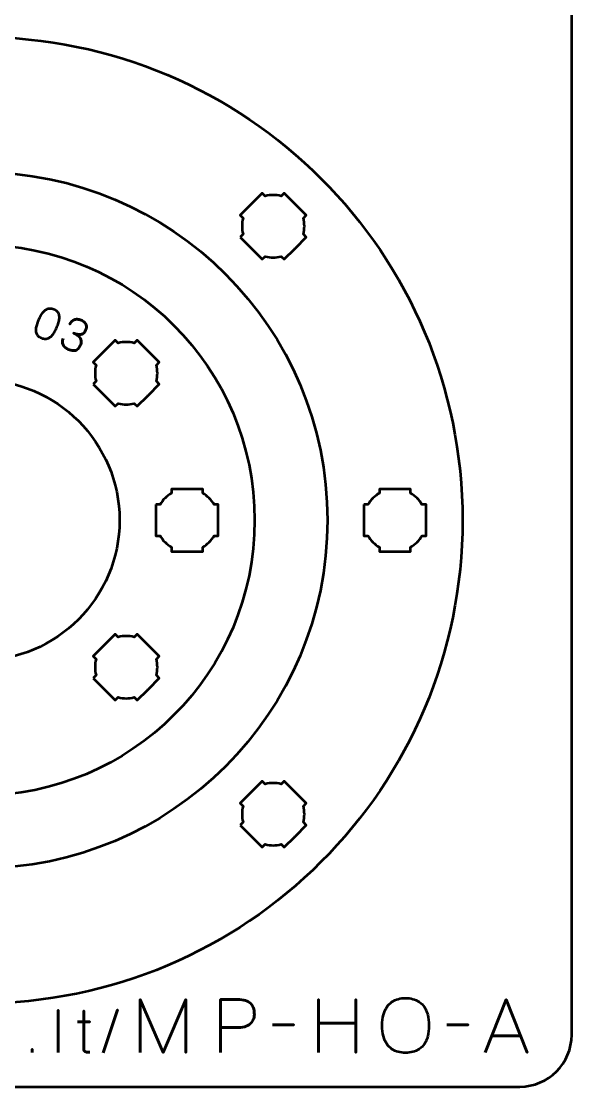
# Model space of a CAD drawing. Header units: centimetres. Extents: x -21 to 0, y -29.7 to 0.
# Drawn here: x -5.3 to 0, y -29.7 to -19.45 of the extents above; entities that cross this region are included whole.
import ezdxf

# ---------------------------------------------------------------- set-up
doc = ezdxf.new("R2010")
doc.units = ezdxf.units.CM
doc.header["$MEASUREMENT"] = 0
doc.layers.add('Layer 1', color=7, linetype='Continuous')

msp = doc.modelspace()

# ---------------------------------------------------------------- linework, layer by layer
at = {"layer": 'Layer 1', "color": 3, "lineweight": 53}
for major_axis in [(0, 4.65), (0, 3.35), (0, 2.65), (0, 1.35)]:
    msp.add_ellipse((-5.7, -24.25), major_axis=major_axis, ratio=1, dxfattribs=at)
at = {"layer": 'Layer 1', "color": 1, "lineweight": 53}
msp.add_open_spline([(-21.00003, -29.19995), (-21.00003, -29.19995), (-21.00003, -9.49992), (-21.00003, -9.49992), (-21.00003, -9.49992), (-21.00003, -9.41709), (-20.93286, -9.34992), (-20.85003, -9.34992), (-20.85003, -9.34992), (-20.7672, -9.34992), (-20.70003, -9.28275), (-20.70003, -9.19992), (-20.70003, -9.19992), (-20.70003, -9.11709), (-20.7672, -9.04992), (-20.85003, -9.04992), (-20.85003, -9.04992), (-20.93286, -9.04992), (-21.00003, -8.98275), (-21.00003, -8.89992), (-21.00003, -8.89992), (-21.00003, -8.81709), (-20.93286, -8.74992), (-20.85003, -8.74992), (-20.85003, -8.74992), (-20.7672, -8.74992), (-20.70003, -8.68275), (-20.70003, -8.59992), (-20.70003, -8.59992), (-20.70003, -8.51709), (-20.7672, -8.44992), (-20.85003, -8.44992), (-20.85003, -8.44992), (-20.93286, -8.44992), (-21.00003, -8.38275), (-21.00003, -8.29992), (-21.00003, -8.29992), (-21.00003, -8.21709), (-20.93286, -8.14992), (-20.85003, -8.14992), (-20.85003, -8.14992), (-20.7672, -8.14992), (-20.70003, -8.08275), (-20.70003, -7.99992), (-20.70003, -7.99992), (-20.70003, -7.91709), (-20.7672, -7.84992), (-20.85003, -7.84992), (-20.85003, -7.84992), (-20.93286, -7.84992), (-21.00003, -7.78275), (-21.00003, -7.69992), (-21.00003, -7.69992), (-21.00003, -7.61709), (-20.93286, -7.54992), (-20.85003, -7.54992), (-20.85003, -7.54992), (-20.7672, -7.54992), (-20.70003, -7.48275), (-20.70003, -7.39992), (-20.70003, -7.39992), (-20.70003, -7.31709), (-20.7672, -7.24992), (-20.85003, -7.24992), (-20.85003, -7.24992), (-20.93286, -7.24992), (-21.00003, -7.18275), (-21.00003, -7.09992), (-21.00003, -7.09992), (-21.00003, -7.01709), (-20.93286, -6.94992), (-20.85003, -6.94992), (-20.85003, -6.94992), (-20.7672, -6.94992), (-20.70003, -6.88275), (-20.70003, -6.79992), (-20.70003, -6.79992), (-20.70003, -6.71709), (-20.7672, -6.64992), (-20.85003, -6.64992), (-20.85003, -6.64992), (-20.93286, -6.64992), (-21.00003, -6.58275), (-21.00003, -6.49992), (-21.00003, -6.49992), (-21.00003, -6.41709), (-20.93286, -6.34992), (-20.85003, -6.34992), (-20.85003, -6.34992), (-20.7672, -6.34992), (-20.70003, -6.28275), (-20.70003, -6.19992), (-20.70003, -6.19992), (-20.70003, -6.11709), (-20.7672, -6.04992), (-20.85003, -6.04992), (-20.85003, -6.04992), (-20.93286, -6.04992), (-21.00003, -5.98275), (-21.00003, -5.89992), (-21.00003, -5.89992), (-21.00003, -5.81709), (-20.93286, -5.74992), (-20.85003, -5.74992), (-20.85003, -5.74992), (-20.7672, -5.74992), (-20.70003, -5.68275), (-20.70003, -5.59992), (-20.70003, -5.59992), (-20.70003, -5.51709), (-20.7672, -5.44992), (-20.85003, -5.44992), (-20.85003, -5.44992), (-20.93286, -5.44992), (-21.00003, -5.38275), (-21.00003, -5.29992), (-21.00003, -5.29992), (-21.00003, -5.21709), (-20.93286, -5.14992), (-20.85003, -5.14992), (-20.85003, -5.14992), (-20.7672, -5.14992), (-20.70003, -5.08275), (-20.70003, -4.99992), (-20.70003, -4.99992), (-20.70003, -4.91709), (-20.7672, -4.84992), (-20.85003, -4.84992), (-20.85003, -4.84992), (-20.93286, -4.84992), (-21.00003, -4.78275), (-21.00003, -4.69992), (-21.00003, -4.69992), (-21.00003, -4.61709), (-20.93286, -4.54992), (-20.85003, -4.54992), (-20.85003, -4.54992), (-20.7672, -4.54992), (-20.70003, -4.48275), (-20.70003, -4.39992), (-20.70003, -4.39992), (-20.70003, -4.31709), (-20.7672, -4.24992), (-20.85003, -4.24992), (-20.85003, -4.24992), (-20.93286, -4.24992), (-21.00003, -4.18275), (-21.00003, -4.09992), (-21.00003, -4.09992), (-21.00003, -4.01709), (-20.93286, -3.94992), (-20.85003, -3.94992), (-20.85003, -3.94992), (-20.7672, -3.94992), (-20.70003, -3.88275), (-20.70003, -3.79992), (-20.70003, -3.79992), (-20.70003, -3.71709), (-20.7672, -3.64992), (-20.85003, -3.64992), (-20.85003, -3.64992), (-20.93286, -3.64992), (-21.00003, -3.58275), (-21.00003, -3.49992), (-21.00003, -3.49992), (-21.00003, -3.41709), (-20.93286, -3.34992), (-20.85003, -3.34992), (-20.85003, -3.34992), (-20.7672, -3.34992), (-20.70003, -3.28275), (-20.70003, -3.19992), (-20.70003, -3.19992), (-20.70003, -3.11709), (-20.7672, -3.04992), (-20.85003, -3.04992), (-20.85003, -3.04992), (-20.93286, -3.04992), (-21.00003, -2.98275), (-21.00003, -2.89992), (-21.00003, -2.89992), (-21.00003, -2.81709), (-20.93286, -2.74992), (-20.85003, -2.74992), (-20.85003, -2.74992), (-20.7672, -2.74992), (-20.70003, -2.68275), (-20.70003, -2.59992), (-20.70003, -2.59992), (-20.70003, -2.51709), (-20.7672, -2.44992), (-20.85003, -2.44992), (-20.85003, -2.44992), (-20.93286, -2.44992), (-21.00003, -2.38275), (-21.00003, -2.29992), (-21.00003, -2.29992), (-21.00003, -2.21709), (-20.93286, -2.14992), (-20.85003, -2.14992), (-20.85003, -2.14992), (-20.7672, -2.14992), (-20.70003, -2.08275), (-20.70003, -1.99992), (-20.70003, -1.99992), (-20.70003, -1.91709), (-20.7672, -1.84992), (-20.85003, -1.84992), (-20.85003, -1.84992), (-20.93286, -1.84992), (-21.00003, -1.78275), (-21.00003, -1.69992), (-21.00003, -1.69992), (-21.00003, -1.61709), (-20.93286, -1.54992), (-20.85003, -1.54992), (-20.85003, -1.54992), (-20.7672, -1.54992), (-20.70003, -1.48275), (-20.70003, -1.39992), (-20.70003, -1.39992), (-20.70003, -1.31709), (-20.7672, -1.24992), (-20.85003, -1.24992), (-20.85003, -1.24992), (-20.93286, -1.24992), (-21.00003, -1.18275), (-21.00003, -1.09992), (-21.00003, -1.09992), (-21.00003, -1.09992), (-21.00003, -0.49992), (-21.00003, -0.49992), (-21.00003, -0.49992), (-21.00003, -0.22295), (-20.77694, 0.00004), (-20.49994, 0.00004), (-20.49994, 0.00004), (-20.49994, 0.00004), (-0.50008, 0.00004), (-0.50008, 0.00004), (-0.50008, 0.00004), (-0.22294, 0.00004), (0.00002, -0.22295), (0.00002, -0.49992), (0.00002, -0.49992), (0.00002, -0.49992), (0.00002, -29.19995), (0.00002, -29.19995), (0.00002, -29.19995), (0.00002, -29.47695), (-0.22294, -29.70004), (-0.50008, -29.70004), (-0.50008, -29.70004), (-0.50008, -29.70004), (-20.49994, -29.70004), (-20.49994, -29.70004), (-20.49994, -29.70004), (-20.77694, -29.70004), (-21.00003, -29.47695), (-21.00003, -29.19995)], degree=3, knots=[0, 0, 0, 0, 0.01538462, 0.01538462, 0.01538462, 0.01538462, 0.03076923, 0.03076923, 0.03076923, 0.03076923, 0.04615385, 0.04615385, 0.04615385, 0.04615385, 0.06153846, 0.06153846, 0.06153846, 0.06153846, 0.07692308, 0.07692308, 0.07692308, 0.07692308, 0.09230769, 0.09230769, 0.09230769, 0.09230769, 0.10769231, 0.10769231, 0.10769231, 0.10769231, 0.12307692, 0.12307692, 0.12307692, 0.12307692, 0.13846154, 0.13846154, 0.13846154, 0.13846154, 0.15384615, 0.15384615, 0.15384615, 0.15384615, 0.16923077, 0.16923077, 0.16923077, 0.16923077, 0.18461538, 0.18461538, 0.18461538, 0.18461538, 0.2, 0.2, 0.2, 0.2, 0.21538462, 0.21538462, 0.21538462, 0.21538462, 0.23076923, 0.23076923, 0.23076923, 0.23076923, 0.24615385, 0.24615385, 0.24615385, 0.24615385, 0.26153846, 0.26153846, 0.26153846, 0.26153846, 0.27692308, 0.27692308, 0.27692308, 0.27692308, 0.29230769, 0.29230769, 0.29230769, 0.29230769, 0.30769231, 0.30769231, 0.30769231, 0.30769231, 0.32307692, 0.32307692, 0.32307692, 0.32307692, 0.33846154, 0.33846154, 0.33846154, 0.33846154, 0.35384615, 0.35384615, 0.35384615, 0.35384615, 0.36923077, 0.36923077, 0.36923077, 0.36923077, 0.38461538, 0.38461538, 0.38461538, 0.38461538, 0.4, 0.4, 0.4, 0.4, 0.41538462, 0.41538462, 0.41538462, 0.41538462, 0.43076923, 0.43076923, 0.43076923, 0.43076923, 0.44615385, 0.44615385, 0.44615385, 0.44615385, 0.46153846, 0.46153846, 0.46153846, 0.46153846, 0.47692308, 0.47692308, 0.47692308, 0.47692308, 0.49230769, 0.49230769, 0.49230769, 0.49230769, 0.50769231, 0.50769231, 0.50769231, 0.50769231, 0.52307692, 0.52307692, 0.52307692, 0.52307692, 0.53846154, 0.53846154, 0.53846154, 0.53846154, 0.55384615, 0.55384615, 0.55384615, 0.55384615, 0.56923077, 0.56923077, 0.56923077, 0.56923077, 0.58461538, 0.58461538, 0.58461538, 0.58461538, 0.6, 0.6, 0.6, 0.6, 0.61538462, 0.61538462, 0.61538462, 0.61538462, 0.63076923, 0.63076923, 0.63076923, 0.63076923, 0.64615385, 0.64615385, 0.64615385, 0.64615385, 0.66153846, 0.66153846, 0.66153846, 0.66153846, 0.67692308, 0.67692308, 0.67692308, 0.67692308, 0.69230769, 0.69230769, 0.69230769, 0.69230769, 0.70769231, 0.70769231, 0.70769231, 0.70769231, 0.72307692, 0.72307692, 0.72307692, 0.72307692, 0.73846154, 0.73846154, 0.73846154, 0.73846154, 0.75384615, 0.75384615, 0.75384615, 0.75384615, 0.76923077, 0.76923077, 0.76923077, 0.76923077, 0.78461538, 0.78461538, 0.78461538, 0.78461538, 0.8, 0.8, 0.8, 0.8, 0.81538462, 0.81538462, 0.81538462, 0.81538462, 0.83076923, 0.83076923, 0.83076923, 0.83076923, 0.84615385, 0.84615385, 0.84615385, 0.84615385, 0.86153846, 0.86153846, 0.86153846, 0.86153846, 0.87692308, 0.87692308, 0.87692308, 0.87692308, 0.89230769, 0.89230769, 0.89230769, 0.89230769, 0.90769231, 0.90769231, 0.90769231, 0.90769231, 0.92307692, 0.92307692, 0.92307692, 0.92307692, 0.93846154, 0.93846154, 0.93846154, 0.93846154, 0.95384615, 0.95384615, 0.95384615, 0.95384615, 0.96923077, 0.96923077, 0.96923077, 0.96923077, 0.98461538, 0.98461538, 0.98461538, 0.98461538, 1, 1, 1, 1], dxfattribs=at)
at = {"layer": 'Layer 1', "lineweight": 53}
for points in [[(-3.18979, -21.52757), (-3.18979, -21.52757), (-3.16136, -21.49915), (-3.16136, -21.49915), (-3.16136, -21.49915), (-3.17493, -21.44834), (-3.17491, -21.39468), (-3.16135, -21.34388), (-3.16135, -21.34388), (-3.16135, -21.34388), (-3.18979, -21.31544), (-3.18979, -21.31544), (-3.18979, -21.31544), (-3.18979, -21.31544), (-2.97766, -21.10331), (-2.97766, -21.10331), (-2.97766, -21.10331), (-2.97766, -21.10331), (-2.94924, -21.13173), (-2.94924, -21.13173), (-2.94924, -21.13173), (-2.89843, -21.11815), (-2.84473, -21.11812), (-2.7939, -21.13168), (-2.7939, -21.13168), (-2.7939, -21.13168), (-2.76553, -21.10331), (-2.76553, -21.10331), (-2.76553, -21.10331), (-2.76553, -21.10331), (-2.6627, -21.20614), (-2.6627, -21.20614), (-2.6627, -21.20614), (-2.6627, -21.20614), (-2.65937, -21.20938), (-2.65937, -21.20938), (-2.65937, -21.20938), (-2.65937, -21.20938), (-2.65613, -21.2127), (-2.65613, -21.2127), (-2.65613, -21.2127), (-2.65613, -21.2127), (-2.55339, -21.31544), (-2.55339, -21.31544), (-2.55339, -21.31544), (-2.55339, -21.31544), (-2.58173, -21.34377), (-2.58173, -21.34377), (-2.58173, -21.34377), (-2.56814, -21.39463), (-2.56813, -21.44838), (-2.58172, -21.49925), (-2.58172, -21.49925), (-2.58172, -21.49925), (-2.55339, -21.52757), (-2.55339, -21.52757), (-2.55339, -21.52757), (-2.55339, -21.52757), (-2.65471, -21.62889), (-2.65471, -21.62889), (-2.65471, -21.62889), (-2.65471, -21.62889), (-2.65937, -21.63366), (-2.65937, -21.63366), (-2.65937, -21.63366), (-2.65937, -21.63366), (-2.66415, -21.63833), (-2.66415, -21.63833), (-2.66415, -21.63833), (-2.66415, -21.63833), (-2.76553, -21.7397), (-2.76553, -21.7397), (-2.76553, -21.7397), (-2.76553, -21.7397), (-2.79388, -21.71135), (-2.79388, -21.71135), (-2.79388, -21.71135), (-2.84472, -21.72491), (-2.89844, -21.7249), (-2.94927, -21.71131), (-2.94927, -21.71131), (-2.94927, -21.71131), (-2.97766, -21.7397), (-2.97766, -21.7397), (-2.97766, -21.7397), (-2.97766, -21.7397), (-3.18979, -21.52757), (-3.18979, -21.52757)], [(-4.604, -22.94179), (-4.604, -22.94179), (-4.57558, -22.91336), (-4.57558, -22.91336), (-4.57558, -22.91336), (-4.58915, -22.86255), (-4.58913, -22.80889), (-4.57556, -22.75809), (-4.57556, -22.75809), (-4.57556, -22.75809), (-4.604, -22.72965), (-4.604, -22.72965), (-4.604, -22.72965), (-4.604, -22.72965), (-4.39187, -22.51752), (-4.39187, -22.51752), (-4.39187, -22.51752), (-4.39187, -22.51752), (-4.36345, -22.54594), (-4.36345, -22.54594), (-4.36345, -22.54594), (-4.31264, -22.53236), (-4.25894, -22.53234), (-4.20811, -22.54589), (-4.20811, -22.54589), (-4.20811, -22.54589), (-4.17974, -22.51752), (-4.17974, -22.51752), (-4.17974, -22.51752), (-4.17974, -22.51752), (-4.07691, -22.62035), (-4.07691, -22.62035), (-4.07691, -22.62035), (-4.07691, -22.62035), (-4.07358, -22.62359), (-4.07358, -22.62359), (-4.07358, -22.62359), (-4.07358, -22.62359), (-4.07034, -22.62692), (-4.07034, -22.62692), (-4.07034, -22.62692), (-4.07034, -22.62692), (-3.96761, -22.72965), (-3.96761, -22.72965), (-3.96761, -22.72965), (-3.96761, -22.72965), (-3.99594, -22.75799), (-3.99594, -22.75799), (-3.99594, -22.75799), (-3.98235, -22.80884), (-3.98234, -22.86259), (-3.99593, -22.91346), (-3.99593, -22.91346), (-3.99593, -22.91346), (-3.96761, -22.94179), (-3.96761, -22.94179), (-3.96761, -22.94179), (-3.96761, -22.94179), (-4.06892, -23.0431), (-4.06892, -23.0431), (-4.06892, -23.0431), (-4.06892, -23.0431), (-4.07358, -23.04787), (-4.07358, -23.04787), (-4.07358, -23.04787), (-4.07358, -23.04787), (-4.07836, -23.05254), (-4.07836, -23.05254), (-4.07836, -23.05254), (-4.07836, -23.05254), (-4.17974, -23.15392), (-4.17974, -23.15392), (-4.17974, -23.15392), (-4.17974, -23.15392), (-4.20809, -23.12556), (-4.20809, -23.12556), (-4.20809, -23.12556), (-4.25894, -23.13912), (-4.31265, -23.13912), (-4.36348, -23.12553), (-4.36348, -23.12553), (-4.36348, -23.12553), (-4.39187, -23.15392), (-4.39187, -23.15392), (-4.39187, -23.15392), (-4.39187, -23.15392), (-4.604, -22.94179), (-4.604, -22.94179)], [(-4, -24.0999), (-4, -24.0999), (-3.9598, -24.0999), (-3.9598, -24.0999), (-3.9598, -24.0999), (-3.93347, -24.05438), (-3.89551, -24.01645), (-3.85, -23.99012), (-3.85, -23.99012), (-3.85, -23.99012), (-3.85, -23.9499), (-3.85, -23.9499), (-3.85, -23.9499), (-3.85, -23.9499), (-3.55, -23.9499), (-3.55, -23.9499), (-3.55, -23.9499), (-3.55, -23.9499), (-3.55, -23.99009), (-3.55, -23.99009), (-3.55, -23.99009), (-3.50447, -24.01642), (-3.46648, -24.05437), (-3.44012, -24.0999), (-3.44012, -24.0999), (-3.44012, -24.0999), (-3.4, -24.0999), (-3.4, -24.0999), (-3.4, -24.0999), (-3.4, -24.0999), (-3.4, -24.24532), (-3.4, -24.24532), (-3.4, -24.24532), (-3.4, -24.24532), (-3.39994, -24.24997), (-3.39994, -24.24997), (-3.39994, -24.24997), (-3.39994, -24.24997), (-3.4, -24.25461), (-3.4, -24.25461), (-3.4, -24.25461), (-3.4, -24.25461), (-3.4, -24.3999), (-3.4, -24.3999), (-3.4, -24.3999), (-3.4, -24.3999), (-3.44007, -24.3999), (-3.44007, -24.3999), (-3.44007, -24.3999), (-3.46642, -24.44547), (-3.50442, -24.48348), (-3.55, -24.50984), (-3.55, -24.50984), (-3.55, -24.50984), (-3.55, -24.5499), (-3.55, -24.5499), (-3.55, -24.5499), (-3.55, -24.5499), (-3.69328, -24.5499), (-3.69328, -24.5499), (-3.69328, -24.5499), (-3.69328, -24.5499), (-3.69995, -24.54998), (-3.69995, -24.54998), (-3.69995, -24.54998), (-3.69995, -24.54998), (-3.70663, -24.5499), (-3.70663, -24.5499), (-3.70663, -24.5499), (-3.70663, -24.5499), (-3.85, -24.5499), (-3.85, -24.5499), (-3.85, -24.5499), (-3.85, -24.5499), (-3.85, -24.5098), (-3.85, -24.5098), (-3.85, -24.5098), (-3.89554, -24.48344), (-3.93352, -24.44545), (-3.95985, -24.3999), (-3.95985, -24.3999), (-3.95985, -24.3999), (-4, -24.3999), (-4, -24.3999), (-4, -24.3999), (-4, -24.3999), (-4, -24.0999), (-4, -24.0999)], [(-2, -24.0999), (-2, -24.0999), (-1.9598, -24.0999), (-1.9598, -24.0999), (-1.9598, -24.0999), (-1.93347, -24.05438), (-1.89551, -24.01645), (-1.85, -23.99012), (-1.85, -23.99012), (-1.85, -23.99012), (-1.85, -23.9499), (-1.85, -23.9499), (-1.85, -23.9499), (-1.85, -23.9499), (-1.55, -23.9499), (-1.55, -23.9499), (-1.55, -23.9499), (-1.55, -23.9499), (-1.55, -23.99009), (-1.55, -23.99009), (-1.55, -23.99009), (-1.50447, -24.01642), (-1.46648, -24.05437), (-1.44012, -24.0999), (-1.44012, -24.0999), (-1.44012, -24.0999), (-1.4, -24.0999), (-1.4, -24.0999), (-1.4, -24.0999), (-1.4, -24.0999), (-1.4, -24.24532), (-1.4, -24.24532), (-1.4, -24.24532), (-1.4, -24.24532), (-1.39994, -24.24997), (-1.39994, -24.24997), (-1.39994, -24.24997), (-1.39994, -24.24997), (-1.4, -24.25461), (-1.4, -24.25461), (-1.4, -24.25461), (-1.4, -24.25461), (-1.4, -24.3999), (-1.4, -24.3999), (-1.4, -24.3999), (-1.4, -24.3999), (-1.44007, -24.3999), (-1.44007, -24.3999), (-1.44007, -24.3999), (-1.46642, -24.44547), (-1.50442, -24.48348), (-1.55, -24.50984), (-1.55, -24.50984), (-1.55, -24.50984), (-1.55, -24.5499), (-1.55, -24.5499), (-1.55, -24.5499), (-1.55, -24.5499), (-1.69328, -24.5499), (-1.69328, -24.5499), (-1.69328, -24.5499), (-1.69328, -24.5499), (-1.69995, -24.54998), (-1.69995, -24.54998), (-1.69995, -24.54998), (-1.69995, -24.54998), (-1.70663, -24.5499), (-1.70663, -24.5499), (-1.70663, -24.5499), (-1.70663, -24.5499), (-1.85, -24.5499), (-1.85, -24.5499), (-1.85, -24.5499), (-1.85, -24.5499), (-1.85, -24.5098), (-1.85, -24.5098), (-1.85, -24.5098), (-1.89554, -24.48344), (-1.93352, -24.44545), (-1.95985, -24.3999), (-1.95985, -24.3999), (-1.95985, -24.3999), (-2, -24.3999), (-2, -24.3999), (-2, -24.3999), (-2, -24.3999), (-2, -24.0999), (-2, -24.0999)], [(-4.604, -25.77021), (-4.604, -25.77021), (-4.57558, -25.74179), (-4.57558, -25.74179), (-4.57558, -25.74179), (-4.58915, -25.69098), (-4.58913, -25.63732), (-4.57556, -25.58652), (-4.57556, -25.58652), (-4.57556, -25.58652), (-4.604, -25.55808), (-4.604, -25.55808), (-4.604, -25.55808), (-4.604, -25.55808), (-4.39187, -25.34595), (-4.39187, -25.34595), (-4.39187, -25.34595), (-4.39187, -25.34595), (-4.36345, -25.37437), (-4.36345, -25.37437), (-4.36345, -25.37437), (-4.31264, -25.36079), (-4.25894, -25.36076), (-4.20811, -25.37432), (-4.20811, -25.37432), (-4.20811, -25.37432), (-4.17974, -25.34595), (-4.17974, -25.34595), (-4.17974, -25.34595), (-4.17974, -25.34595), (-4.07691, -25.44878), (-4.07691, -25.44878), (-4.07691, -25.44878), (-4.07691, -25.44878), (-4.07358, -25.45202), (-4.07358, -25.45202), (-4.07358, -25.45202), (-4.07358, -25.45202), (-4.07034, -25.45534), (-4.07034, -25.45534), (-4.07034, -25.45534), (-4.07034, -25.45534), (-3.96761, -25.55808), (-3.96761, -25.55808), (-3.96761, -25.55808), (-3.96761, -25.55808), (-3.99594, -25.58641), (-3.99594, -25.58641), (-3.99594, -25.58641), (-3.98235, -25.63727), (-3.98234, -25.69102), (-3.99593, -25.74189), (-3.99593, -25.74189), (-3.99593, -25.74189), (-3.96761, -25.77021), (-3.96761, -25.77021), (-3.96761, -25.77021), (-3.96761, -25.77021), (-4.06892, -25.87153), (-4.06892, -25.87153), (-4.06892, -25.87153), (-4.06892, -25.87153), (-4.07358, -25.8763), (-4.07358, -25.8763), (-4.07358, -25.8763), (-4.07358, -25.8763), (-4.07836, -25.88097), (-4.07836, -25.88097), (-4.07836, -25.88097), (-4.07836, -25.88097), (-4.17974, -25.98234), (-4.17974, -25.98234), (-4.17974, -25.98234), (-4.17974, -25.98234), (-4.20809, -25.95399), (-4.20809, -25.95399), (-4.20809, -25.95399), (-4.25894, -25.96755), (-4.31265, -25.96754), (-4.36348, -25.95395), (-4.36348, -25.95395), (-4.36348, -25.95395), (-4.39187, -25.98234), (-4.39187, -25.98234), (-4.39187, -25.98234), (-4.39187, -25.98234), (-4.604, -25.77021), (-4.604, -25.77021)], [(-3.18979, -27.18443), (-3.18979, -27.18443), (-3.16136, -27.156), (-3.16136, -27.156), (-3.16136, -27.156), (-3.17493, -27.10519), (-3.17491, -27.05153), (-3.16135, -27.00073), (-3.16135, -27.00073), (-3.16135, -27.00073), (-3.18979, -26.97229), (-3.18979, -26.97229), (-3.18979, -26.97229), (-3.18979, -26.97229), (-2.97766, -26.76016), (-2.97766, -26.76016), (-2.97766, -26.76016), (-2.97766, -26.76016), (-2.94924, -26.78858), (-2.94924, -26.78858), (-2.94924, -26.78858), (-2.89843, -26.775), (-2.84473, -26.77498), (-2.7939, -26.78853), (-2.7939, -26.78853), (-2.7939, -26.78853), (-2.76553, -26.76016), (-2.76553, -26.76016), (-2.76553, -26.76016), (-2.76553, -26.76016), (-2.6627, -26.86299), (-2.6627, -26.86299), (-2.6627, -26.86299), (-2.6627, -26.86299), (-2.65937, -26.86624), (-2.65937, -26.86624), (-2.65937, -26.86624), (-2.65937, -26.86624), (-2.65613, -26.86956), (-2.65613, -26.86956), (-2.65613, -26.86956), (-2.65613, -26.86956), (-2.55339, -26.97229), (-2.55339, -26.97229), (-2.55339, -26.97229), (-2.55339, -26.97229), (-2.58173, -27.00063), (-2.58173, -27.00063), (-2.58173, -27.00063), (-2.56814, -27.05148), (-2.56813, -27.10523), (-2.58172, -27.1561), (-2.58172, -27.1561), (-2.58172, -27.1561), (-2.55339, -27.18443), (-2.55339, -27.18443), (-2.55339, -27.18443), (-2.55339, -27.18443), (-2.65471, -27.28574), (-2.65471, -27.28574), (-2.65471, -27.28574), (-2.65471, -27.28574), (-2.65937, -27.29051), (-2.65937, -27.29051), (-2.65937, -27.29051), (-2.65937, -27.29051), (-2.66415, -27.29518), (-2.66415, -27.29518), (-2.66415, -27.29518), (-2.66415, -27.29518), (-2.76553, -27.39656), (-2.76553, -27.39656), (-2.76553, -27.39656), (-2.76553, -27.39656), (-2.79388, -27.3682), (-2.79388, -27.3682), (-2.79388, -27.3682), (-2.84472, -27.38177), (-2.89844, -27.38176), (-2.94927, -27.36817), (-2.94927, -27.36817), (-2.94927, -27.36817), (-2.97766, -27.39656), (-2.97766, -27.39656), (-2.97766, -27.39656), (-2.97766, -27.39656), (-3.18979, -27.18443), (-3.18979, -27.18443)]]:
    msp.add_open_spline(points, degree=3, knots=[0, 0, 0, 0, 0.04545455, 0.04545455, 0.04545455, 0.04545455, 0.09090909, 0.09090909, 0.09090909, 0.09090909, 0.13636364, 0.13636364, 0.13636364, 0.13636364, 0.18181818, 0.18181818, 0.18181818, 0.18181818, 0.22727273, 0.22727273, 0.22727273, 0.22727273, 0.27272727, 0.27272727, 0.27272727, 0.27272727, 0.31818182, 0.31818182, 0.31818182, 0.31818182, 0.36363636, 0.36363636, 0.36363636, 0.36363636, 0.40909091, 0.40909091, 0.40909091, 0.40909091, 0.45454545, 0.45454545, 0.45454545, 0.45454545, 0.5, 0.5, 0.5, 0.5, 0.54545455, 0.54545455, 0.54545455, 0.54545455, 0.59090909, 0.59090909, 0.59090909, 0.59090909, 0.63636364, 0.63636364, 0.63636364, 0.63636364, 0.68181818, 0.68181818, 0.68181818, 0.68181818, 0.72727273, 0.72727273, 0.72727273, 0.72727273, 0.77272727, 0.77272727, 0.77272727, 0.77272727, 0.81818182, 0.81818182, 0.81818182, 0.81818182, 0.86363636, 0.86363636, 0.86363636, 0.86363636, 0.90909091, 0.90909091, 0.90909091, 0.90909091, 0.95454545, 0.95454545, 0.95454545, 0.95454545, 1, 1, 1, 1], dxfattribs=at)
at = {"layer": 'Layer 1', "color": 5, "lineweight": 53}
for points, knots in [([(-5.10133, -22.49992), (-5.08762, -22.50561), (-5.07487, -22.50819), (-5.06309, -22.50766), (-5.06309, -22.50766), (-5.05137, -22.50712), (-5.0404, -22.5039), (-5.03033, -22.49813), (-5.03033, -22.49813), (-5.02019, -22.4923), (-5.01081, -22.48433), (-5.00219, -22.47425), (-5.00219, -22.47425), (-4.99348, -22.46416), (-4.98541, -22.45238), (-4.97788, -22.43904), (-4.97788, -22.43904), (-4.97043, -22.4257), (-4.9634, -22.41123), (-4.95683, -22.39562), (-4.95683, -22.39562), (-4.95021, -22.38015), (-4.94471, -22.36511), (-4.94029, -22.35047), (-4.94029, -22.35047), (-4.93592, -22.33582), (-4.93312, -22.32188), (-4.93188, -22.30863), (-4.93188, -22.30863), (-4.93063, -22.29537), (-4.93144, -22.2831), (-4.93423, -22.27171), (-4.93423, -22.27171), (-4.93703, -22.26039), (-4.9423, -22.25033), (-4.95012, -22.24144), (-4.95012, -22.24144), (-4.95788, -22.23255), (-4.96861, -22.22519), (-4.98225, -22.21928), (-4.98225, -22.21928), (-4.99595, -22.2136), (-5.00863, -22.21102), (-5.02042, -22.21155), (-5.02042, -22.21155), (-5.03221, -22.21215), (-5.04318, -22.21537), (-5.05331, -22.22121), (-5.05331, -22.22121), (-5.06338, -22.22705), (-5.07277, -22.23501), (-5.08146, -22.24517), (-5.08146, -22.24517), (-5.09016, -22.25524), (-5.09824, -22.26695), (-5.10569, -22.2803), (-5.10569, -22.2803), (-5.11321, -22.29357), (-5.12018, -22.30804), (-5.12674, -22.32351), (-5.12674, -22.32351), (-5.13337, -22.33911), (-5.13893, -22.35417), (-5.14329, -22.36887), (-5.14329, -22.36887), (-5.14773, -22.38351), (-5.15053, -22.39746), (-5.15178, -22.41071), (-5.15178, -22.41071), (-5.15301, -22.42397), (-5.15221, -22.43625), (-5.14935, -22.44757), (-5.14935, -22.44757), (-5.14655, -22.45888), (-5.14127, -22.46894), (-5.13345, -22.47783), (-5.13345, -22.47783), (-5.12569, -22.48665), (-5.11496, -22.49401), (-5.10133, -22.49992)], [0, 0, 0, 0, 0.05, 0.05, 0.05, 0.05, 0.1, 0.1, 0.1, 0.1, 0.15, 0.15, 0.15, 0.15, 0.2, 0.2, 0.2, 0.2, 0.25, 0.25, 0.25, 0.25, 0.3, 0.3, 0.3, 0.3, 0.35, 0.35, 0.35, 0.35, 0.4, 0.4, 0.4, 0.4, 0.45, 0.45, 0.45, 0.45, 0.5, 0.5, 0.5, 0.5, 0.55, 0.55, 0.55, 0.55, 0.6, 0.6, 0.6, 0.6, 0.65, 0.65, 0.65, 0.65, 0.7, 0.7, 0.7, 0.7, 0.75, 0.75, 0.75, 0.75, 0.8, 0.8, 0.8, 0.8, 0.85, 0.85, 0.85, 0.85, 0.9, 0.9, 0.9, 0.9, 0.95, 0.95, 0.95, 0.95, 1, 1, 1, 1]), ([(-5.10133, -22.49992), (-5.08762, -22.50561), (-5.07487, -22.50819), (-5.06309, -22.50766), (-5.06309, -22.50766), (-5.05137, -22.50712), (-5.0404, -22.5039), (-5.03033, -22.49813), (-5.03033, -22.49813), (-5.02019, -22.4923), (-5.01081, -22.48433), (-5.00219, -22.47425), (-5.00219, -22.47425), (-4.99348, -22.46416), (-4.98541, -22.45238), (-4.97788, -22.43904), (-4.97788, -22.43904), (-4.97043, -22.4257), (-4.9634, -22.41123), (-4.95683, -22.39562), (-4.95683, -22.39562), (-4.95021, -22.38015), (-4.94471, -22.36511), (-4.94029, -22.35047), (-4.94029, -22.35047), (-4.93592, -22.33582), (-4.93312, -22.32188), (-4.93188, -22.30863), (-4.93188, -22.30863), (-4.93063, -22.29537), (-4.93144, -22.2831), (-4.93423, -22.27171), (-4.93423, -22.27171), (-4.93703, -22.26039), (-4.9423, -22.25033), (-4.95012, -22.24144), (-4.95012, -22.24144), (-4.95788, -22.23255), (-4.96861, -22.22519), (-4.98225, -22.21928), (-4.98225, -22.21928), (-4.99595, -22.2136), (-5.00863, -22.21102), (-5.02042, -22.21155), (-5.02042, -22.21155), (-5.03221, -22.21215), (-5.04318, -22.21537), (-5.05331, -22.22121), (-5.05331, -22.22121), (-5.06338, -22.22705), (-5.07277, -22.23501), (-5.08146, -22.24517), (-5.08146, -22.24517), (-5.09016, -22.25524), (-5.09824, -22.26695), (-5.10569, -22.2803), (-5.10569, -22.2803), (-5.11321, -22.29357), (-5.12018, -22.30804), (-5.12674, -22.32351), (-5.12674, -22.32351), (-5.13337, -22.33911), (-5.13893, -22.35417), (-5.14329, -22.36887), (-5.14329, -22.36887), (-5.14773, -22.38351), (-5.15053, -22.39746), (-5.15178, -22.41071), (-5.15178, -22.41071), (-5.15301, -22.42397), (-5.15221, -22.43625), (-5.14935, -22.44757), (-5.14935, -22.44757), (-5.14655, -22.45888), (-5.14127, -22.46894), (-5.13345, -22.47783), (-5.13345, -22.47783), (-5.12569, -22.48665), (-5.11496, -22.49401), (-5.10133, -22.49992)], [0, 0, 0, 0, 0.05, 0.05, 0.05, 0.05, 0.1, 0.1, 0.1, 0.1, 0.15, 0.15, 0.15, 0.15, 0.2, 0.2, 0.2, 0.2, 0.25, 0.25, 0.25, 0.25, 0.3, 0.3, 0.3, 0.3, 0.35, 0.35, 0.35, 0.35, 0.4, 0.4, 0.4, 0.4, 0.45, 0.45, 0.45, 0.45, 0.5, 0.5, 0.5, 0.5, 0.55, 0.55, 0.55, 0.55, 0.6, 0.6, 0.6, 0.6, 0.65, 0.65, 0.65, 0.65, 0.7, 0.7, 0.7, 0.7, 0.75, 0.75, 0.75, 0.75, 0.8, 0.8, 0.8, 0.8, 0.85, 0.85, 0.85, 0.85, 0.9, 0.9, 0.9, 0.9, 0.95, 0.95, 0.95, 0.95, 1, 1, 1, 1]), ([(-4.89314, -22.50234), (-4.89753, -22.51281), (-4.89974, -22.52309), (-4.89977, -22.53325), (-4.89977, -22.53325), (-4.89971, -22.54341), (-4.89761, -22.5531), (-4.89331, -22.5623), (-4.89331, -22.5623), (-4.88902, -22.57152), (-4.8826, -22.5799), (-4.8742, -22.58752), (-4.8742, -22.58752), (-4.86572, -22.59508), (-4.85527, -22.60158), (-4.84276, -22.60692), (-4.84276, -22.60692), (-4.82609, -22.61412), (-4.8104, -22.61785), (-4.79572, -22.61833), (-4.79572, -22.61833), (-4.78105, -22.61874), (-4.76797, -22.61519), (-4.7564, -22.60753), (-4.7564, -22.60753), (-4.74483, -22.59994), (-4.73541, -22.58761), (-4.72799, -22.57053), (-4.72799, -22.57053), (-4.72072, -22.55337), (-4.71804, -22.53745), (-4.72003, -22.52276), (-4.72003, -22.52276), (-4.72201, -22.50806), (-4.72896, -22.4946), (-4.74091, -22.48243), (-4.74091, -22.48243), (-4.75287, -22.47025), (-4.77006, -22.45939), (-4.79263, -22.4498), (-4.79263, -22.4498), (-4.7759, -22.45694), (-4.76106, -22.46136), (-4.7483, -22.4631), (-4.7483, -22.4631), (-4.73547, -22.46476), (-4.72438, -22.46416), (-4.71505, -22.46127), (-4.71505, -22.46127), (-4.7057, -22.45839), (-4.69784, -22.45359), (-4.69143, -22.44702), (-4.69143, -22.44702), (-4.68502, -22.44036), (-4.67987, -22.43236), (-4.67598, -22.42295), (-4.67598, -22.42295), (-4.67194, -22.4136), (-4.66947, -22.40431), (-4.66861, -22.39514), (-4.66861, -22.39514), (-4.66782, -22.38597), (-4.66894, -22.37722), (-4.67205, -22.36872), (-4.67205, -22.36872), (-4.67508, -22.3603), (-4.68051, -22.35242), (-4.68829, -22.34516), (-4.68829, -22.34516), (-4.69605, -22.33789), (-4.70657, -22.33138), (-4.71972, -22.32569), (-4.71972, -22.32569), (-4.73294, -22.32021), (-4.74519, -22.31729), (-4.75655, -22.3169), (-4.75655, -22.3169), (-4.7679, -22.31652), (-4.77822, -22.31826), (-4.78743, -22.32207), (-4.78743, -22.32207), (-4.7967, -22.32587), (-4.80473, -22.3313), (-4.81148, -22.33836), (-4.81148, -22.33836), (-4.81825, -22.34551), (-4.82361, -22.35371), (-4.82765, -22.3632), (-4.82765, -22.3632), (-4.82361, -22.35371), (-4.81825, -22.34551), (-4.81148, -22.33836), (-4.81148, -22.33836), (-4.80473, -22.3313), (-4.7967, -22.32587), (-4.78743, -22.32207), (-4.78743, -22.32207), (-4.77822, -22.31826), (-4.7679, -22.31652), (-4.75655, -22.3169), (-4.75655, -22.3169), (-4.74519, -22.31729), (-4.73294, -22.32021), (-4.71972, -22.32569), (-4.71972, -22.32569), (-4.70657, -22.33138), (-4.69605, -22.33789), (-4.68829, -22.34516), (-4.68829, -22.34516), (-4.68051, -22.35242), (-4.67508, -22.3603), (-4.67205, -22.36872), (-4.67205, -22.36872), (-4.66894, -22.37722), (-4.66782, -22.38597), (-4.66861, -22.39514), (-4.66861, -22.39514), (-4.66947, -22.40431), (-4.67194, -22.4136), (-4.67598, -22.42295), (-4.67598, -22.42295), (-4.67987, -22.43236), (-4.68502, -22.44036), (-4.69143, -22.44702), (-4.69143, -22.44702), (-4.69784, -22.45359), (-4.7057, -22.45839), (-4.71505, -22.46127), (-4.71505, -22.46127), (-4.72438, -22.46416), (-4.73547, -22.46476), (-4.7483, -22.4631), (-4.7483, -22.4631), (-4.76106, -22.46136), (-4.7759, -22.45694), (-4.79263, -22.4498), (-4.79263, -22.4498), (-4.77006, -22.45939), (-4.75287, -22.47025), (-4.74091, -22.48243), (-4.74091, -22.48243), (-4.72896, -22.4946), (-4.72201, -22.50806), (-4.72003, -22.52276), (-4.72003, -22.52276), (-4.71804, -22.53745), (-4.72072, -22.55337), (-4.72799, -22.57053), (-4.72799, -22.57053), (-4.73541, -22.58761), (-4.74483, -22.59994), (-4.7564, -22.60753), (-4.7564, -22.60753), (-4.76797, -22.61519), (-4.78105, -22.61874), (-4.79572, -22.61833), (-4.79572, -22.61833), (-4.8104, -22.61785), (-4.82609, -22.61412), (-4.84276, -22.60692), (-4.84276, -22.60692), (-4.85527, -22.60158), (-4.86572, -22.59508), (-4.8742, -22.58752), (-4.8742, -22.58752), (-4.8826, -22.5799), (-4.88902, -22.57152), (-4.89331, -22.5623), (-4.89331, -22.5623), (-4.89761, -22.5531), (-4.89971, -22.54341), (-4.89977, -22.53325), (-4.89977, -22.53325), (-4.89974, -22.52309), (-4.89753, -22.51281), (-4.89314, -22.50234)], [0, 0, 0, 0, 0.02272727, 0.02272727, 0.02272727, 0.02272727, 0.04545455, 0.04545455, 0.04545455, 0.04545455, 0.06818182, 0.06818182, 0.06818182, 0.06818182, 0.09090909, 0.09090909, 0.09090909, 0.09090909, 0.11363636, 0.11363636, 0.11363636, 0.11363636, 0.13636364, 0.13636364, 0.13636364, 0.13636364, 0.15909091, 0.15909091, 0.15909091, 0.15909091, 0.18181818, 0.18181818, 0.18181818, 0.18181818, 0.20454545, 0.20454545, 0.20454545, 0.20454545, 0.22727273, 0.22727273, 0.22727273, 0.22727273, 0.25, 0.25, 0.25, 0.25, 0.27272727, 0.27272727, 0.27272727, 0.27272727, 0.29545455, 0.29545455, 0.29545455, 0.29545455, 0.31818182, 0.31818182, 0.31818182, 0.31818182, 0.34090909, 0.34090909, 0.34090909, 0.34090909, 0.36363636, 0.36363636, 0.36363636, 0.36363636, 0.38636364, 0.38636364, 0.38636364, 0.38636364, 0.40909091, 0.40909091, 0.40909091, 0.40909091, 0.43181818, 0.43181818, 0.43181818, 0.43181818, 0.45454545, 0.45454545, 0.45454545, 0.45454545, 0.47727273, 0.47727273, 0.47727273, 0.47727273, 0.5, 0.5, 0.5, 0.5, 0.52272727, 0.52272727, 0.52272727, 0.52272727, 0.54545455, 0.54545455, 0.54545455, 0.54545455, 0.56818182, 0.56818182, 0.56818182, 0.56818182, 0.59090909, 0.59090909, 0.59090909, 0.59090909, 0.61363636, 0.61363636, 0.61363636, 0.61363636, 0.63636364, 0.63636364, 0.63636364, 0.63636364, 0.65909091, 0.65909091, 0.65909091, 0.65909091, 0.68181818, 0.68181818, 0.68181818, 0.68181818, 0.70454545, 0.70454545, 0.70454545, 0.70454545, 0.72727273, 0.72727273, 0.72727273, 0.72727273, 0.75, 0.75, 0.75, 0.75, 0.77272727, 0.77272727, 0.77272727, 0.77272727, 0.79545455, 0.79545455, 0.79545455, 0.79545455, 0.81818182, 0.81818182, 0.81818182, 0.81818182, 0.84090909, 0.84090909, 0.84090909, 0.84090909, 0.86363636, 0.86363636, 0.86363636, 0.86363636, 0.88636364, 0.88636364, 0.88636364, 0.88636364, 0.90909091, 0.90909091, 0.90909091, 0.90909091, 0.93181818, 0.93181818, 0.93181818, 0.93181818, 0.95454545, 0.95454545, 0.95454545, 0.95454545, 0.97727273, 0.97727273, 0.97727273, 0.97727273, 1, 1, 1, 1]), ([(-4.15037, -29.36992), (-4.15037, -29.36992), (-4.15037, -28.86121), (-4.15037, -28.86121), (-4.15037, -28.86121), (-4.15037, -28.86121), (-3.93165, -29.36992), (-3.93165, -29.36992), (-3.93165, -29.36992), (-3.93165, -29.36992), (-3.71222, -28.86121), (-3.71222, -28.86121), (-3.71222, -28.86121), (-3.71222, -28.86121), (-3.71222, -29.36992), (-3.71222, -29.36992), (-3.71222, -29.36992), (-3.71222, -29.36992), (-3.71222, -28.86121), (-3.71222, -28.86121), (-3.71222, -28.86121), (-3.71222, -28.86121), (-3.93165, -29.36992), (-3.93165, -29.36992), (-3.93165, -29.36992), (-3.93165, -29.36992), (-4.15037, -28.86121), (-4.15037, -28.86121), (-4.15037, -28.86121), (-4.15037, -28.86121), (-4.15037, -29.36992), (-4.15037, -29.36992)], [0, 0, 0, 0, 0.125, 0.125, 0.125, 0.125, 0.25, 0.25, 0.25, 0.25, 0.375, 0.375, 0.375, 0.375, 0.5, 0.5, 0.5, 0.5, 0.625, 0.625, 0.625, 0.625, 0.75, 0.75, 0.75, 0.75, 0.875, 0.875, 0.875, 0.875, 1, 1, 1, 1]), ([(-3.37919, -29.36992), (-3.37919, -29.36992), (-3.37919, -28.86121), (-3.37919, -28.86121), (-3.37919, -28.86121), (-3.37919, -28.86121), (-3.21691, -28.86121), (-3.21691, -28.86121), (-3.21691, -28.86121), (-3.18445, -28.86133), (-3.15776, -28.86497), (-3.13671, -28.87203), (-3.13671, -28.87203), (-3.11578, -28.87897), (-3.09932, -28.88861), (-3.08744, -28.90084), (-3.08744, -28.90084), (-3.07556, -28.91295), (-3.0671, -28.92683), (-3.06192, -28.94247), (-3.06192, -28.94247), (-3.05687, -28.95811), (-3.05393, -28.97445), (-3.05322, -28.99174), (-3.05322, -28.99174), (-3.0524, -29.00903), (-3.0544, -29.02596), (-3.0591, -29.04242), (-3.0591, -29.04242), (-3.06392, -29.05889), (-3.07204, -29.07382), (-3.08368, -29.08723), (-3.08368, -29.08723), (-3.0952, -29.10063), (-3.11084, -29.11133), (-3.13048, -29.11921), (-3.13048, -29.11921), (-3.15012, -29.12721), (-3.17446, -29.13121), (-3.2035, -29.13144), (-3.2035, -29.13144), (-3.2035, -29.13144), (-3.37919, -29.13144), (-3.37919, -29.13144), (-3.37919, -29.13144), (-3.37919, -29.13144), (-3.2035, -29.13144), (-3.2035, -29.13144), (-3.2035, -29.13144), (-3.17505, -29.13121), (-3.15094, -29.12721), (-3.13142, -29.11921), (-3.13142, -29.11921), (-3.11178, -29.11133), (-3.09614, -29.10063), (-3.08438, -29.08723), (-3.08438, -29.08723), (-3.07274, -29.07382), (-3.06439, -29.05889), (-3.05945, -29.04242), (-3.05945, -29.04242), (-3.05451, -29.02596), (-3.0524, -29.00903), (-3.05322, -28.99174), (-3.05322, -28.99174), (-3.05393, -28.97445), (-3.05687, -28.95811), (-3.06216, -28.94247), (-3.06216, -28.94247), (-3.06733, -28.92683), (-3.07603, -28.91295), (-3.08791, -28.90084), (-3.08791, -28.90084), (-3.0999, -28.88861), (-3.11637, -28.87897), (-3.1373, -28.87203), (-3.1373, -28.87203), (-3.15835, -28.86497), (-3.18481, -28.86133), (-3.21691, -28.86121), (-3.21691, -28.86121), (-3.21691, -28.86121), (-3.37919, -28.86121), (-3.37919, -28.86121), (-3.37919, -28.86121), (-3.37919, -28.86121), (-3.37919, -29.36992), (-3.37919, -29.36992)], [0, 0, 0, 0, 0.04545455, 0.04545455, 0.04545455, 0.04545455, 0.09090909, 0.09090909, 0.09090909, 0.09090909, 0.13636364, 0.13636364, 0.13636364, 0.13636364, 0.18181818, 0.18181818, 0.18181818, 0.18181818, 0.22727273, 0.22727273, 0.22727273, 0.22727273, 0.27272727, 0.27272727, 0.27272727, 0.27272727, 0.31818182, 0.31818182, 0.31818182, 0.31818182, 0.36363636, 0.36363636, 0.36363636, 0.36363636, 0.40909091, 0.40909091, 0.40909091, 0.40909091, 0.45454545, 0.45454545, 0.45454545, 0.45454545, 0.5, 0.5, 0.5, 0.5, 0.54545455, 0.54545455, 0.54545455, 0.54545455, 0.59090909, 0.59090909, 0.59090909, 0.59090909, 0.63636364, 0.63636364, 0.63636364, 0.63636364, 0.68181818, 0.68181818, 0.68181818, 0.68181818, 0.72727273, 0.72727273, 0.72727273, 0.72727273, 0.77272727, 0.77272727, 0.77272727, 0.77272727, 0.81818182, 0.81818182, 0.81818182, 0.81818182, 0.86363636, 0.86363636, 0.86363636, 0.86363636, 0.90909091, 0.90909091, 0.90909091, 0.90909091, 0.95454545, 0.95454545, 0.95454545, 0.95454545, 1, 1, 1, 1]), ([(-2.43515, -29.36992), (-2.43515, -29.36992), (-2.43515, -29.0884), (-2.43515, -29.0884), (-2.43515, -29.0884), (-2.43515, -29.0884), (-2.07602, -29.0884), (-2.07602, -29.0884), (-2.07602, -29.0884), (-2.07602, -29.0884), (-2.07602, -29.36992), (-2.07602, -29.36992), (-2.07602, -29.36992), (-2.07602, -29.36992), (-2.07602, -28.86192), (-2.07602, -28.86192), (-2.07602, -28.86192), (-2.07602, -28.86192), (-2.07602, -29.0884), (-2.07602, -29.0884), (-2.07602, -29.0884), (-2.07602, -29.0884), (-2.43515, -29.0884), (-2.43515, -29.0884), (-2.43515, -29.0884), (-2.43515, -29.0884), (-2.43515, -28.86192), (-2.43515, -28.86192), (-2.43515, -28.86192), (-2.43515, -28.86192), (-2.43515, -29.36992), (-2.43515, -29.36992)], [0, 0, 0, 0, 0.125, 0.125, 0.125, 0.125, 0.25, 0.25, 0.25, 0.25, 0.375, 0.375, 0.375, 0.375, 0.5, 0.5, 0.5, 0.5, 0.625, 0.625, 0.625, 0.625, 0.75, 0.75, 0.75, 0.75, 0.875, 0.875, 0.875, 0.875, 1, 1, 1, 1]), ([(-1.59835, -29.37415), (-1.57354, -29.37427), (-1.55002, -29.37133), (-1.52756, -29.36557), (-1.52756, -29.36557), (-1.50522, -29.35969), (-1.48476, -29.35052), (-1.46606, -29.33782), (-1.46606, -29.33782), (-1.44736, -29.32523), (-1.43113, -29.30865), (-1.41738, -29.28819), (-1.41738, -29.28819), (-1.40362, -29.26773), (-1.39303, -29.24292), (-1.38551, -29.21376), (-1.38551, -29.21376), (-1.37786, -29.18459), (-1.3741, -29.15061), (-1.37398, -29.11169), (-1.37398, -29.11169), (-1.3741, -29.07276), (-1.37786, -29.03878), (-1.38551, -29.0095), (-1.38551, -29.0095), (-1.39303, -28.98022), (-1.40362, -28.95529), (-1.41738, -28.93471), (-1.41738, -28.93471), (-1.43113, -28.91413), (-1.44736, -28.89743), (-1.46606, -28.88461), (-1.46606, -28.88461), (-1.48476, -28.87179), (-1.50522, -28.8625), (-1.52756, -28.85651), (-1.52756, -28.85651), (-1.55002, -28.85063), (-1.57354, -28.84769), (-1.59835, -28.84781), (-1.59835, -28.84781), (-1.62316, -28.84769), (-1.64668, -28.85063), (-1.66914, -28.85651), (-1.66914, -28.85651), (-1.69149, -28.8625), (-1.71195, -28.87179), (-1.73064, -28.88461), (-1.73064, -28.88461), (-1.74934, -28.89743), (-1.76557, -28.91413), (-1.77933, -28.93471), (-1.77933, -28.93471), (-1.79309, -28.95529), (-1.80367, -28.98022), (-1.8112, -29.0095), (-1.8112, -29.0095), (-1.81884, -29.03878), (-1.8226, -29.07276), (-1.82272, -29.11169), (-1.82272, -29.11169), (-1.8226, -29.15061), (-1.81884, -29.18459), (-1.8112, -29.21376), (-1.8112, -29.21376), (-1.80367, -29.24292), (-1.79309, -29.26773), (-1.77933, -29.28819), (-1.77933, -29.28819), (-1.76557, -29.30865), (-1.74934, -29.32523), (-1.73064, -29.33782), (-1.73064, -29.33782), (-1.71195, -29.35052), (-1.69149, -29.35969), (-1.66914, -29.36557), (-1.66914, -29.36557), (-1.64668, -29.37133), (-1.62316, -29.37427), (-1.59835, -29.37415)], [0, 0, 0, 0, 0.05, 0.05, 0.05, 0.05, 0.1, 0.1, 0.1, 0.1, 0.15, 0.15, 0.15, 0.15, 0.2, 0.2, 0.2, 0.2, 0.25, 0.25, 0.25, 0.25, 0.3, 0.3, 0.3, 0.3, 0.35, 0.35, 0.35, 0.35, 0.4, 0.4, 0.4, 0.4, 0.45, 0.45, 0.45, 0.45, 0.5, 0.5, 0.5, 0.5, 0.55, 0.55, 0.55, 0.55, 0.6, 0.6, 0.6, 0.6, 0.65, 0.65, 0.65, 0.65, 0.7, 0.7, 0.7, 0.7, 0.75, 0.75, 0.75, 0.75, 0.8, 0.8, 0.8, 0.8, 0.85, 0.85, 0.85, 0.85, 0.9, 0.9, 0.9, 0.9, 0.95, 0.95, 0.95, 0.95, 1, 1, 1, 1]), ([(-1.59835, -29.37415), (-1.57354, -29.37427), (-1.55002, -29.37133), (-1.52756, -29.36557), (-1.52756, -29.36557), (-1.50522, -29.35969), (-1.48476, -29.35052), (-1.46606, -29.33782), (-1.46606, -29.33782), (-1.44736, -29.32523), (-1.43113, -29.30865), (-1.41738, -29.28819), (-1.41738, -29.28819), (-1.40362, -29.26773), (-1.39303, -29.24292), (-1.38551, -29.21376), (-1.38551, -29.21376), (-1.37786, -29.18459), (-1.3741, -29.15061), (-1.37398, -29.11169), (-1.37398, -29.11169), (-1.3741, -29.07276), (-1.37786, -29.03878), (-1.38551, -29.0095), (-1.38551, -29.0095), (-1.39303, -28.98022), (-1.40362, -28.95529), (-1.41738, -28.93471), (-1.41738, -28.93471), (-1.43113, -28.91413), (-1.44736, -28.89743), (-1.46606, -28.88461), (-1.46606, -28.88461), (-1.48476, -28.87179), (-1.50522, -28.8625), (-1.52756, -28.85651), (-1.52756, -28.85651), (-1.55002, -28.85063), (-1.57354, -28.84769), (-1.59835, -28.84781), (-1.59835, -28.84781), (-1.62316, -28.84769), (-1.64668, -28.85063), (-1.66914, -28.85651), (-1.66914, -28.85651), (-1.69149, -28.8625), (-1.71195, -28.87179), (-1.73064, -28.88461), (-1.73064, -28.88461), (-1.74934, -28.89743), (-1.76557, -28.91413), (-1.77933, -28.93471), (-1.77933, -28.93471), (-1.79309, -28.95529), (-1.80367, -28.98022), (-1.8112, -29.0095), (-1.8112, -29.0095), (-1.81884, -29.03878), (-1.8226, -29.07276), (-1.82272, -29.11169), (-1.82272, -29.11169), (-1.8226, -29.15061), (-1.81884, -29.18459), (-1.8112, -29.21376), (-1.8112, -29.21376), (-1.80367, -29.24292), (-1.79309, -29.26773), (-1.77933, -29.28819), (-1.77933, -29.28819), (-1.76557, -29.30865), (-1.74934, -29.32523), (-1.73064, -29.33782), (-1.73064, -29.33782), (-1.71195, -29.35052), (-1.69149, -29.35969), (-1.66914, -29.36557), (-1.66914, -29.36557), (-1.64668, -29.37133), (-1.62316, -29.37427), (-1.59835, -29.37415)], [0, 0, 0, 0, 0.05, 0.05, 0.05, 0.05, 0.1, 0.1, 0.1, 0.1, 0.15, 0.15, 0.15, 0.15, 0.2, 0.2, 0.2, 0.2, 0.25, 0.25, 0.25, 0.25, 0.3, 0.3, 0.3, 0.3, 0.35, 0.35, 0.35, 0.35, 0.4, 0.4, 0.4, 0.4, 0.45, 0.45, 0.45, 0.45, 0.5, 0.5, 0.5, 0.5, 0.55, 0.55, 0.55, 0.55, 0.6, 0.6, 0.6, 0.6, 0.65, 0.65, 0.65, 0.65, 0.7, 0.7, 0.7, 0.7, 0.75, 0.75, 0.75, 0.75, 0.8, 0.8, 0.8, 0.8, 0.85, 0.85, 0.85, 0.85, 0.9, 0.9, 0.9, 0.9, 0.95, 0.95, 0.95, 0.95, 1, 1, 1, 1]), ([(-0.83282, -29.36992), (-0.83282, -29.36992), (-0.63103, -28.86121), (-0.63103, -28.86121), (-0.63103, -28.86121), (-0.63103, -28.86121), (-0.42853, -29.36992), (-0.42853, -29.36992), (-0.42853, -29.36992), (-0.42853, -29.36992), (-0.63103, -28.86121), (-0.63103, -28.86121), (-0.63103, -28.86121), (-0.63103, -28.86121), (-0.83282, -29.36992), (-0.83282, -29.36992)], [0, 0, 0, 0, 0.25, 0.25, 0.25, 0.25, 0.5, 0.5, 0.5, 0.5, 0.75, 0.75, 0.75, 0.75, 1, 1, 1, 1]), ([(-4.94116, -29.36992), (-4.94116, -29.36992), (-4.94116, -28.96296), (-4.94116, -28.96296), (-4.94116, -28.96296), (-4.94116, -28.96296), (-4.94116, -29.36992), (-4.94116, -29.36992)], [0, 0, 0, 0, 0.5, 0.5, 0.5, 0.5, 1, 1, 1, 1]), ([(-4.63636, -29.3671), (-4.64332, -29.36766), (-4.65028, -29.36785), (-4.65706, -29.36766), (-4.65706, -29.36766), (-4.66383, -29.36747), (-4.66995, -29.36644), (-4.6755, -29.36437), (-4.6755, -29.36437), (-4.68105, -29.36239), (-4.68547, -29.35882), (-4.68885, -29.35374), (-4.68885, -29.35374), (-4.69215, -29.34866), (-4.69384, -29.34142), (-4.69393, -29.3321), (-4.69393, -29.3321), (-4.69393, -29.32768), (-4.69393, -29.32016), (-4.69393, -29.30962), (-4.69393, -29.30962), (-4.69393, -29.29899), (-4.69393, -29.28619), (-4.69393, -29.27105), (-4.69393, -29.27105), (-4.69393, -29.2559), (-4.69393, -29.23935), (-4.69393, -29.22138), (-4.69393, -29.22138), (-4.69393, -29.20341), (-4.69393, -29.18488), (-4.69393, -29.16569), (-4.69393, -29.16569), (-4.69393, -29.1465), (-4.69393, -29.12759), (-4.69393, -29.10887), (-4.69393, -29.10887), (-4.69393, -29.09015), (-4.69393, -29.07255), (-4.69393, -29.056), (-4.69393, -29.056), (-4.69393, -29.03944), (-4.69393, -29.02476), (-4.69393, -29.01207), (-4.69393, -29.01207), (-4.69393, -28.99927), (-4.69393, -28.9893), (-4.69393, -28.98196), (-4.69393, -28.98196), (-4.69393, -28.97472), (-4.69393, -28.97095), (-4.69393, -28.97086), (-4.69393, -28.97086), (-4.69393, -28.97095), (-4.69393, -28.97472), (-4.69393, -28.98196), (-4.69393, -28.98196), (-4.69393, -28.9893), (-4.69393, -28.99927), (-4.69393, -29.01207), (-4.69393, -29.01207), (-4.69393, -29.02476), (-4.69393, -29.03944), (-4.69393, -29.056), (-4.69393, -29.056), (-4.69393, -29.07255), (-4.69393, -29.09015), (-4.69393, -29.10887), (-4.69393, -29.10887), (-4.69393, -29.12759), (-4.69393, -29.1465), (-4.69393, -29.16569), (-4.69393, -29.16569), (-4.69393, -29.18488), (-4.69393, -29.20341), (-4.69393, -29.22138), (-4.69393, -29.22138), (-4.69393, -29.23935), (-4.69393, -29.2559), (-4.69393, -29.27105), (-4.69393, -29.27105), (-4.69393, -29.28619), (-4.69393, -29.29899), (-4.69393, -29.30962), (-4.69393, -29.30962), (-4.69393, -29.32016), (-4.69393, -29.32768), (-4.69393, -29.3321), (-4.69393, -29.3321), (-4.69384, -29.34142), (-4.69215, -29.34866), (-4.68885, -29.35374), (-4.68885, -29.35374), (-4.68547, -29.35882), (-4.68105, -29.36239), (-4.6755, -29.36437), (-4.6755, -29.36437), (-4.66995, -29.36644), (-4.66383, -29.36747), (-4.65706, -29.36766), (-4.65706, -29.36766), (-4.65028, -29.36785), (-4.64332, -29.36766), (-4.63636, -29.3671)], [0, 0, 0, 0, 0.03846154, 0.03846154, 0.03846154, 0.03846154, 0.07692308, 0.07692308, 0.07692308, 0.07692308, 0.11538462, 0.11538462, 0.11538462, 0.11538462, 0.15384615, 0.15384615, 0.15384615, 0.15384615, 0.19230769, 0.19230769, 0.19230769, 0.19230769, 0.23076923, 0.23076923, 0.23076923, 0.23076923, 0.26923077, 0.26923077, 0.26923077, 0.26923077, 0.30769231, 0.30769231, 0.30769231, 0.30769231, 0.34615385, 0.34615385, 0.34615385, 0.34615385, 0.38461538, 0.38461538, 0.38461538, 0.38461538, 0.42307692, 0.42307692, 0.42307692, 0.42307692, 0.46153846, 0.46153846, 0.46153846, 0.46153846, 0.5, 0.5, 0.5, 0.5, 0.53846154, 0.53846154, 0.53846154, 0.53846154, 0.57692308, 0.57692308, 0.57692308, 0.57692308, 0.61538462, 0.61538462, 0.61538462, 0.61538462, 0.65384615, 0.65384615, 0.65384615, 0.65384615, 0.69230769, 0.69230769, 0.69230769, 0.69230769, 0.73076923, 0.73076923, 0.73076923, 0.73076923, 0.76923077, 0.76923077, 0.76923077, 0.76923077, 0.80769231, 0.80769231, 0.80769231, 0.80769231, 0.84615385, 0.84615385, 0.84615385, 0.84615385, 0.88461538, 0.88461538, 0.88461538, 0.88461538, 0.92307692, 0.92307692, 0.92307692, 0.92307692, 0.96153846, 0.96153846, 0.96153846, 0.96153846, 1, 1, 1, 1]), ([(-4.50823, -29.37556), (-4.50823, -29.37556), (-4.36994, -28.95901), (-4.36994, -28.95901), (-4.36994, -28.95901), (-4.36994, -28.95901), (-4.50823, -29.37556), (-4.50823, -29.37556)], [0, 0, 0, 0, 0.5, 0.5, 0.5, 0.5, 1, 1, 1, 1]), ([(-4.7532, -29.07754), (-4.7532, -29.07754), (-4.63523, -29.07754), (-4.63523, -29.07754), (-4.63523, -29.07754), (-4.63523, -29.07754), (-4.7532, -29.07754), (-4.7532, -29.07754)], [0, 0, 0, 0, 0.5, 0.5, 0.5, 0.5, 1, 1, 1, 1]), ([(-2.87824, -29.10392), (-2.87824, -29.10392), (-2.67292, -29.10392), (-2.67292, -29.10392), (-2.67292, -29.10392), (-2.67292, -29.10392), (-2.87824, -29.10392), (-2.87824, -29.10392)], [0, 0, 0, 0, 0.5, 0.5, 0.5, 0.5, 1, 1, 1, 1]), ([(-1.19971, -29.10392), (-1.19971, -29.10392), (-0.99439, -29.10392), (-0.99439, -29.10392), (-0.99439, -29.10392), (-0.99439, -29.10392), (-1.19971, -29.10392), (-1.19971, -29.10392)], [0, 0, 0, 0, 0.5, 0.5, 0.5, 0.5, 1, 1, 1, 1]), ([(-0.76932, -29.20976), (-0.76932, -29.20976), (-0.49274, -29.20976), (-0.49274, -29.20976), (-0.49274, -29.20976), (-0.49274, -29.20976), (-0.76932, -29.20976), (-0.76932, -29.20976)], [0, 0, 0, 0, 0.5, 0.5, 0.5, 0.5, 1, 1, 1, 1]), ([(-5.19008, -29.36992), (-5.19008, -29.36992), (-5.19008, -29.33888), (-5.19008, -29.33888), (-5.19008, -29.33888), (-5.19008, -29.33888), (-5.19008, -29.36992), (-5.19008, -29.36992)], [0, 0, 0, 0, 0.5, 0.5, 0.5, 0.5, 1, 1, 1, 1])]:
    msp.add_open_spline(points, degree=3, knots=knots, dxfattribs=at)

doc.saveas('drawing.dxf')
